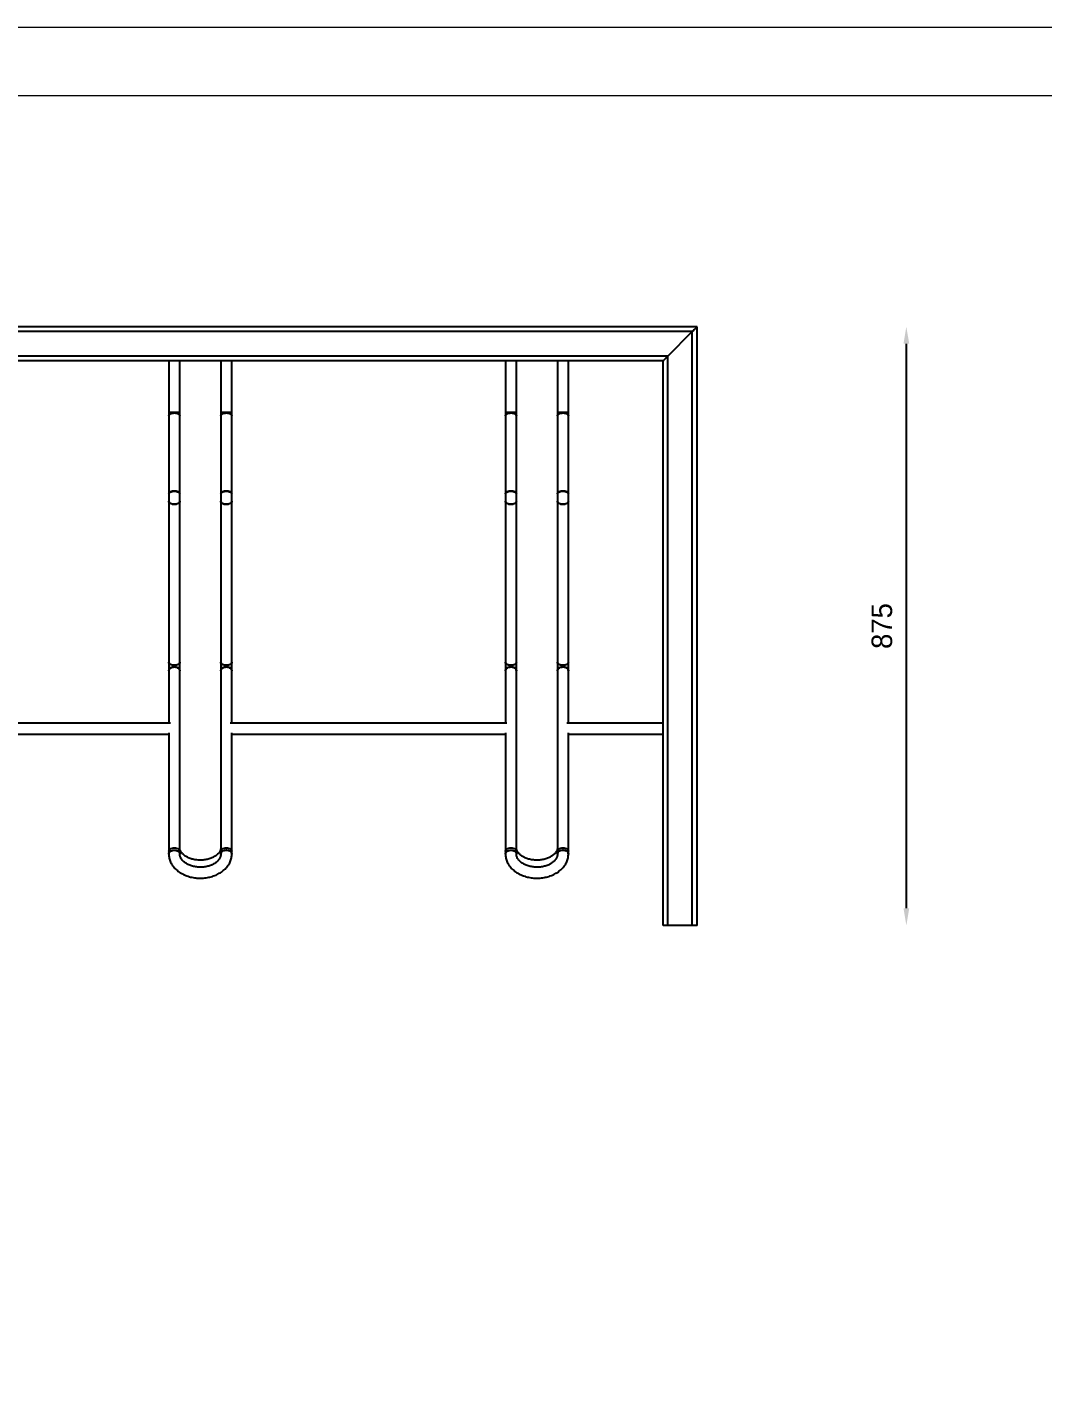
# Model space of a CAD drawing. Header units: millimetres. Extents: x 1641 to 7581, y -3677 to 523.
# Drawn here: x 3126 to 4611, y -1450 to 523 of the extents above; entities that cross this region are included whole.
import ezdxf

# ---------------------------------------------------------------- set-up
doc = ezdxf.new("R2010")
doc.units = ezdxf.units.MM
doc.header["$PDSIZE"] = -1
doc.layers.add('tabelka', color=155, linetype='Continuous')
doc.dimstyles.new('1-1', dxfattribs={"dimtxt": 30, "dimasz": 25, "dimexe": 6.25, "dimexo": 30, "dimgap": 20.625, "dimtad": 1, "dimdec": 1, "dimtxsty": 'Standard', "dimcen": 0, "dimclrd": 2, "dimclre": 2, "dimclrt": 2, "dimadec": 0, "dimazin": 0, "dimtfac": 1, "dimtdec": 1, "dimtmove": 0, "dimatfit": 3, "dimfxl": 1, "dimarcsym": 0})

# ---------------------------------------------------------------- blocks, each defined once
blk = doc.blocks.new('*D5')
at = {"color": 2, "lineweight": -2}
blk.add_line((4411.6, -765), (4411.6, 60), dxfattribs=at)
at = {"color": 2}
for points in [[(4407.4, 60), (4415.8, 60), (4411.6, 85)], [(4407.4, -765), (4415.8, -765), (4411.6, -790)]]:
    blk.add_solid(points, dxfattribs=at)
at = {"layer": 'Defpoints', "color": 0}
for p in [(4081, 85), (4411.6, 85), (4081, -790)]:
    blk.add_point(p, dxfattribs=at)
at = {"color": 2, "insert": (4376, -352.5), "char_height": 30, "attachment_point": 5, "rotation": 90}
blk.add_mtext('875', dxfattribs=at)

msp = doc.modelspace()

# ---------------------------------------------------------------- linework, layer by layer
for p, q in [((4105.95, 84.95), (2155.95, 84.95)), ((4105.95, -790.05), (4105.95, 84.95)), ((4098.75, 77.75), (2163.15, 77.75)), ((4063.15, 42.15), (4098.75, 77.75)), ((4098.75, -790.05), (4098.75, 77.75)), ((4063.15, 42.15), (2198.75, 42.15)), ((4063.15, -790.05), (4063.15, 42.15)), ((4055.95, 34.95), (2205.95, 34.95)), ((3333.65, 34.95), (3333.65, -40.05)), ((3333.65, 34.95), (3333.65, -40.05)), ((3349.65, -40.05), (3349.65, 34.95)), ((3349.65, -40.05), (3349.65, 34.95)), ((3409.65, 34.95), (3409.65, -40.05)), ((3409.65, 34.95), (3409.65, -40.05)), ((3425.65, -40.05), (3425.65, 34.95)), ((3425.65, -40.05), (3425.65, 34.95)), ((3825.65, 34.95), (3825.65, -40.05)), ((3825.65, 34.95), (3825.65, -40.05)), ((3841.65, -40.05), (3841.65, 34.95)), ((3841.65, -40.05), (3841.65, 34.95)), ((3901.65, 34.95), (3901.65, -40.05)), ((3901.65, 34.95), (3901.65, -40.05)), ((3917.65, -40.05), (3917.65, 34.95)), ((3917.65, -40.05), (3917.65, 34.95)), ((4055.95, -790.05), (4055.95, 34.95)), ((3333.65, -40.05), (3333.65, -45.26)), ((3333.65, -40.05), (3349.65, -40.05)), ((3333.65, -40.05), (3341.65, -40.05)), ((3333.65, -45.26), (3333.65, -159.47)), ((3333.65, -45.26), (3333.65, -159.47)), ((3341.65, -40.05), (3349.65, -40.05)), ((3349.65, -45.26), (3349.65, -40.05)), ((3349.65, -159.47), (3349.65, -45.26)), ((3349.65, -159.47), (3349.65, -45.26)), ((3409.65, -40.05), (3409.65, -45.26)), ((3409.65, -40.05), (3425.65, -40.05)), ((3409.65, -40.05), (3417.65, -40.05)), ((3409.65, -45.26), (3409.65, -159.47)), ((3409.65, -45.26), (3409.65, -159.47)), ((3417.65, -40.05), (3425.65, -40.05)), ((3425.65, -45.26), (3425.65, -40.05)), ((3425.65, -159.47), (3425.65, -45.26)), ((3425.65, -159.47), (3425.65, -45.26)), ((3825.65, -40.05), (3825.65, -45.26)), ((3825.65, -40.05), (3841.65, -40.05)), ((3825.65, -40.05), (3833.65, -40.05)), ((3825.65, -45.26), (3825.65, -159.47)), ((3825.65, -45.26), (3825.65, -159.47)), ((3833.65, -40.05), (3841.65, -40.05)), ((3841.65, -45.26), (3841.65, -40.05)), ((3841.65, -159.47), (3841.65, -45.26)), ((3841.65, -159.47), (3841.65, -45.26)), ((3901.65, -40.05), (3901.65, -45.26)), ((3901.65, -40.05), (3917.65, -40.05)), ((3901.65, -40.05), (3909.65, -40.05)), ((3901.65, -45.26), (3901.65, -159.47)), ((3901.65, -45.26), (3901.65, -159.47)), ((3909.65, -40.05), (3917.65, -40.05)), ((3917.65, -45.26), (3917.65, -40.05)), ((3917.65, -159.47), (3917.65, -45.26)), ((3917.65, -159.47), (3917.65, -45.26)), ((3333.65, -159.47), (3333.65, -170.16)), ((3333.65, -170.16), (3333.65, -405.42)), ((3333.65, -170.16), (3333.65, -405.42)), ((3349.65, -170.16), (3349.65, -159.47)), ((3349.65, -405.42), (3349.65, -170.16)), ((3349.65, -405.42), (3349.65, -170.16)), ((3409.65, -159.47), (3409.65, -170.16)), ((3409.65, -170.16), (3409.65, -405.42)), ((3409.65, -170.16), (3409.65, -405.42)), ((3425.65, -170.16), (3425.65, -159.47)), ((3425.65, -405.42), (3425.65, -170.16)), ((3425.65, -405.42), (3425.65, -170.16)), ((3825.65, -159.47), (3825.65, -170.16)), ((3825.65, -170.16), (3825.65, -405.42)), ((3825.65, -170.16), (3825.65, -405.42)), ((3841.65, -170.16), (3841.65, -159.47)), ((3841.65, -405.42), (3841.65, -170.16)), ((3841.65, -405.42), (3841.65, -170.16)), ((3901.65, -159.47), (3901.65, -170.16)), ((3901.65, -170.16), (3901.65, -405.42)), ((3901.65, -170.16), (3901.65, -405.42)), ((3917.65, -170.16), (3917.65, -159.47)), ((3917.65, -405.42), (3917.65, -170.16)), ((3917.65, -405.42), (3917.65, -170.16)), ((3333.65, -405.42), (3333.65, -417.85)), ((3349.65, -417.85), (3349.65, -405.42)), ((3409.65, -405.42), (3409.65, -417.85)), ((3425.65, -417.85), (3425.65, -405.42)), ((3825.65, -405.42), (3825.65, -417.85)), ((3841.65, -417.85), (3841.65, -405.42)), ((3901.65, -405.42), (3901.65, -417.85)), ((3917.65, -417.85), (3917.65, -405.42)), ((3333.65, -417.85), (3333.65, -494.63)), ((3333.65, -417.85), (3333.65, -494.63)), ((3349.65, -682.11), (3349.65, -417.85)), ((3349.65, -682.11), (3349.65, -417.85)), ((3409.65, -417.85), (3409.65, -682.11)), ((3409.65, -417.85), (3409.65, -682.11)), ((3425.65, -494.63), (3425.65, -417.85)), ((3425.65, -494.63), (3425.65, -417.85)), ((3825.65, -417.85), (3825.65, -494.63)), ((3825.65, -417.85), (3825.65, -494.63)), ((3841.65, -682.11), (3841.65, -417.85)), ((3841.65, -682.11), (3841.65, -417.85)), ((3901.65, -417.85), (3901.65, -682.11)), ((3901.65, -417.85), (3901.65, -682.11)), ((3917.65, -494.63), (3917.65, -417.85)), ((3917.65, -494.63), (3917.65, -417.85)), ((3335.9, -494.63), (2931.4, -494.63)), ((2933.65, -510.63), (3333.65, -510.63)), ((3333.65, -508.38), (3333.65, -682.11)), ((3333.65, -508.38), (3333.65, -682.11)), ((3333.65, -510.63), (3333.65, -676.24)), ((3349.65, -676.24), (3349.65, -502.63)), ((3409.65, -502.63), (3409.65, -676.24)), ((3827.9, -494.63), (3423.4, -494.63)), ((3425.65, -682.11), (3425.65, -508.38)), ((3425.65, -682.11), (3425.65, -508.38)), ((3425.65, -510.63), (3825.65, -510.63)), ((3425.65, -676.24), (3425.65, -510.63)), ((3825.65, -508.38), (3825.65, -682.11)), ((3825.65, -508.38), (3825.65, -682.11)), ((3825.65, -510.63), (3825.65, -676.24)), ((3841.65, -676.24), (3841.65, -502.63)), ((3901.65, -502.63), (3901.65, -676.24)), ((4055.95, -494.63), (3915.4, -494.63)), ((3917.65, -682.11), (3917.65, -508.38)), ((3917.65, -682.11), (3917.65, -508.38)), ((3917.65, -510.63), (4055.95, -510.63)), ((3917.65, -676.24), (3917.65, -510.63)), ((3333.65, -672.77), (3333.65, -676.24)), ((3333.65, -682.11), (3333.65, -685.7)), ((3349.65, -676.24), (3349.65, -672.77)), ((3349.65, -685.7), (3349.65, -682.11)), ((3409.65, -672.77), (3409.65, -676.24)), ((3409.65, -682.11), (3409.65, -685.7)), ((3425.65, -676.24), (3425.65, -672.77)), ((3425.65, -685.7), (3425.65, -682.11)), ((3825.65, -672.77), (3825.65, -676.24)), ((3825.65, -682.11), (3825.65, -685.7)), ((3841.65, -676.24), (3841.65, -672.77)), ((3841.65, -685.7), (3841.65, -682.11)), ((3901.65, -672.77), (3901.65, -676.24)), ((3901.65, -682.11), (3901.65, -685.7)), ((3917.65, -676.24), (3917.65, -672.77)), ((3917.65, -685.7), (3917.65, -682.11)), ((4063.15, -790.05), (4055.95, -790.05)), ((4098.75, -790.05), (4063.15, -790.05)), ((4105.95, -790.05), (4098.75, -790.05))]:
    msp.add_line(p, q)
at = {"flags": 128}
for points in [[(4098.75, 77.75), (4100, 79), (4101.22, 80.21), (4102.35, 81.35), (4103.38, 82.38), (4104.27, 83.27), (4104.99, 83.99), (4105.52, 84.52), (4105.84, 84.84), (4105.95, 84.95)], [(4105.95, 84.95), (4105.82, 84.81), (4105.41, 84.4), (4104.74, 83.74), (4103.85, 82.84), (4102.75, 81.75), (4101.51, 80.51), (4100.16, 79.16), (4098.75, 77.75)], [(4055.95, 34.95), (4056.06, 35.06), (4056.39, 35.39), (4056.92, 35.92), (4057.64, 36.64), (4058.53, 37.52), (4059.55, 38.55), (4060.69, 39.69), (4061.9, 40.9), (4063.15, 42.15)], [(4063.15, 42.15), (4061.75, 40.75), (4060.4, 39.4), (4059.15, 38.15), (4058.06, 37.06), (4057.17, 36.17), (4056.5, 35.5), (4056.09, 35.09), (4055.95, 34.95)], [(3333.65, -45.26), (3333.66, -45.03), (3333.94, -44.14), (3334.58, -43.31), (3335.55, -42.56), (3336.8, -41.94), (3338.29, -41.48), (3339.93, -41.19), (3341.65, -41.09)], [(3333.65, -45.26), (3333.66, -45.03), (3333.94, -44.14), (3334.58, -43.31), (3335.55, -42.56), (3336.8, -41.94), (3338.29, -41.48), (3339.93, -41.19), (3341.65, -41.09)], [(3349.65, -45.26), (3349.6, -44.81), (3349.23, -43.93), (3348.5, -43.11), (3347.45, -42.39), (3346.14, -41.81), (3344.61, -41.39), (3342.94, -41.15), (3341.21, -41.1), (3339.51, -41.24), (3337.9, -41.58), (3336.47, -42.08), (3335.28, -42.74), (3334.39, -43.51), (3333.83, -44.36), (3333.65, -45.26)], [(3349.65, -45.26), (3349.54, -44.59), (3349.08, -43.72), (3348.27, -42.92), (3347.15, -42.23), (3345.77, -41.69), (3344.2, -41.31), (3342.51, -41.11), (3340.78, -41.11), (3339.09, -41.31), (3337.52, -41.69), (3336.14, -42.23), (3335.02, -42.92), (3334.21, -43.72), (3333.75, -44.59), (3333.65, -45.26)], [(3341.65, -41.09), (3343.37, -41.19), (3345.01, -41.48), (3346.49, -41.94), (3347.74, -42.56), (3348.71, -43.31), (3349.35, -44.14), (3349.63, -45.03), (3349.65, -45.26)], [(3341.65, -41.09), (3343.37, -41.19), (3345.01, -41.48), (3346.49, -41.94), (3347.74, -42.56), (3348.71, -43.31), (3349.35, -44.14), (3349.63, -45.03), (3349.65, -45.26)], [(3409.65, -45.26), (3409.66, -45.03), (3409.94, -44.14), (3410.58, -43.31), (3411.55, -42.56), (3412.8, -41.94), (3414.29, -41.48), (3415.93, -41.19), (3417.65, -41.09)], [(3409.65, -45.26), (3409.66, -45.03), (3409.94, -44.14), (3410.58, -43.31), (3411.55, -42.56), (3412.8, -41.94), (3414.29, -41.48), (3415.93, -41.19), (3417.65, -41.09)], [(3425.65, -45.26), (3425.6, -44.81), (3425.23, -43.93), (3424.5, -43.11), (3423.45, -42.39), (3422.14, -41.81), (3420.61, -41.39), (3418.94, -41.15), (3417.21, -41.1), (3415.51, -41.24), (3413.9, -41.58), (3412.47, -42.08), (3411.28, -42.74), (3410.39, -43.51), (3409.83, -44.36), (3409.65, -45.26)], [(3425.65, -45.26), (3425.54, -44.59), (3425.08, -43.72), (3424.27, -42.92), (3423.15, -42.23), (3421.77, -41.69), (3420.2, -41.31), (3418.51, -41.11), (3416.78, -41.11), (3415.09, -41.31), (3413.52, -41.69), (3412.14, -42.23), (3411.02, -42.92), (3410.21, -43.72), (3409.75, -44.59), (3409.65, -45.26)], [(3417.65, -41.09), (3419.37, -41.19), (3421.01, -41.48), (3422.49, -41.94), (3423.74, -42.56), (3424.71, -43.31), (3425.35, -44.14), (3425.63, -45.03), (3425.65, -45.26)], [(3417.65, -41.09), (3419.37, -41.19), (3421.01, -41.48), (3422.49, -41.94), (3423.74, -42.56), (3424.71, -43.31), (3425.35, -44.14), (3425.63, -45.03), (3425.65, -45.26)], [(3825.65, -45.26), (3825.66, -45.03), (3825.94, -44.14), (3826.58, -43.31), (3827.55, -42.56), (3828.8, -41.94), (3830.29, -41.48), (3831.93, -41.19), (3833.65, -41.09)], [(3825.65, -45.26), (3825.66, -45.03), (3825.94, -44.14), (3826.58, -43.31), (3827.55, -42.56), (3828.8, -41.94), (3830.29, -41.48), (3831.93, -41.19), (3833.65, -41.09)], [(3841.65, -45.26), (3841.6, -44.81), (3841.23, -43.93), (3840.5, -43.11), (3839.45, -42.39), (3838.14, -41.81), (3836.61, -41.39), (3834.94, -41.15), (3833.21, -41.1), (3831.51, -41.24), (3829.9, -41.58), (3828.47, -42.08), (3827.28, -42.74), (3826.39, -43.51), (3825.83, -44.36), (3825.65, -45.26)], [(3841.65, -45.26), (3841.54, -44.59), (3841.08, -43.72), (3840.27, -42.92), (3839.15, -42.23), (3837.77, -41.69), (3836.2, -41.31), (3834.51, -41.11), (3832.78, -41.11), (3831.09, -41.31), (3829.52, -41.69), (3828.14, -42.23), (3827.02, -42.92), (3826.21, -43.72), (3825.75, -44.59), (3825.65, -45.26)], [(3833.65, -41.09), (3835.37, -41.19), (3837.01, -41.48), (3838.49, -41.94), (3839.74, -42.56), (3840.71, -43.31), (3841.35, -44.14), (3841.63, -45.03), (3841.65, -45.26)], [(3833.65, -41.09), (3835.37, -41.19), (3837.01, -41.48), (3838.49, -41.94), (3839.74, -42.56), (3840.71, -43.31), (3841.35, -44.14), (3841.63, -45.03), (3841.65, -45.26)], [(3901.65, -45.26), (3901.66, -45.03), (3901.94, -44.14), (3902.58, -43.31), (3903.55, -42.56), (3904.8, -41.94), (3906.29, -41.48), (3907.93, -41.19), (3909.65, -41.09)], [(3901.65, -45.26), (3901.66, -45.03), (3901.94, -44.14), (3902.58, -43.31), (3903.55, -42.56), (3904.8, -41.94), (3906.29, -41.48), (3907.93, -41.19), (3909.65, -41.09)], [(3917.65, -45.26), (3917.6, -44.81), (3917.23, -43.93), (3916.5, -43.11), (3915.45, -42.39), (3914.14, -41.81), (3912.61, -41.39), (3910.94, -41.15), (3909.21, -41.1), (3907.51, -41.24), (3905.9, -41.58), (3904.47, -42.08), (3903.28, -42.74), (3902.39, -43.51), (3901.83, -44.36), (3901.65, -45.26)], [(3917.65, -45.26), (3917.54, -44.59), (3917.08, -43.72), (3916.27, -42.92), (3915.15, -42.23), (3913.77, -41.69), (3912.2, -41.31), (3910.51, -41.11), (3908.78, -41.11), (3907.09, -41.31), (3905.52, -41.69), (3904.14, -42.23), (3903.02, -42.92), (3902.21, -43.72), (3901.75, -44.59), (3901.65, -45.26)], [(3909.65, -41.09), (3911.37, -41.19), (3913.01, -41.48), (3914.49, -41.94), (3915.74, -42.56), (3916.71, -43.31), (3917.35, -44.14), (3917.63, -45.03), (3917.65, -45.26)], [(3909.65, -41.09), (3911.37, -41.19), (3913.01, -41.48), (3914.49, -41.94), (3915.74, -42.56), (3916.71, -43.31), (3917.35, -44.14), (3917.63, -45.03), (3917.65, -45.26)], [(3333.65, -159.47), (3333.66, -159.24), (3333.94, -158.35), (3334.58, -157.51), (3335.55, -156.77), (3336.8, -156.15), (3338.29, -155.68), (3339.93, -155.39), (3341.65, -155.3)], [(3333.65, -159.47), (3333.66, -159.24), (3333.94, -158.35), (3334.58, -157.51), (3335.55, -156.77), (3336.8, -156.15), (3338.29, -155.68), (3339.93, -155.39), (3341.65, -155.3)], [(3333.65, -159.47), (3333.66, -159.24), (3333.94, -158.35), (3334.58, -157.51), (3335.55, -156.77), (3336.8, -156.15), (3338.29, -155.68), (3339.93, -155.39), (3341.65, -155.3)], [(3349.65, -159.47), (3349.54, -158.79), (3349.08, -157.92), (3348.27, -157.13), (3347.15, -156.44), (3345.77, -155.89), (3344.2, -155.52), (3342.51, -155.32), (3340.78, -155.32), (3339.09, -155.52), (3337.52, -155.89), (3336.14, -156.44), (3335.02, -157.13), (3334.21, -157.92), (3333.75, -158.79), (3333.65, -159.47)], [(3341.65, -155.3), (3343.37, -155.39), (3345.01, -155.68), (3346.49, -156.15), (3347.74, -156.77), (3348.71, -157.51), (3349.35, -158.35), (3349.63, -159.24), (3349.65, -159.47)], [(3341.65, -155.3), (3343.37, -155.39), (3345.01, -155.68), (3346.49, -156.15), (3347.74, -156.77), (3348.71, -157.51), (3349.35, -158.35), (3349.63, -159.24), (3349.65, -159.47)], [(3341.65, -155.3), (3343.37, -155.39), (3345.01, -155.68), (3346.49, -156.15), (3347.74, -156.77), (3348.71, -157.51), (3349.35, -158.35), (3349.63, -159.24), (3349.65, -159.47)], [(3409.65, -159.47), (3409.66, -159.24), (3409.94, -158.35), (3410.58, -157.51), (3411.55, -156.77), (3412.8, -156.15), (3414.29, -155.68), (3415.93, -155.39), (3417.65, -155.3)], [(3409.65, -159.47), (3409.66, -159.24), (3409.94, -158.35), (3410.58, -157.51), (3411.55, -156.77), (3412.8, -156.15), (3414.29, -155.68), (3415.93, -155.39), (3417.65, -155.3)], [(3409.65, -159.47), (3409.66, -159.24), (3409.94, -158.35), (3410.58, -157.51), (3411.55, -156.77), (3412.8, -156.15), (3414.29, -155.68), (3415.93, -155.39), (3417.65, -155.3)], [(3425.65, -159.47), (3425.54, -158.79), (3425.08, -157.92), (3424.27, -157.13), (3423.15, -156.44), (3421.77, -155.89), (3420.2, -155.52), (3418.51, -155.32), (3416.78, -155.32), (3415.09, -155.52), (3413.52, -155.89), (3412.14, -156.44), (3411.02, -157.13), (3410.21, -157.92), (3409.75, -158.79), (3409.65, -159.47)], [(3417.65, -155.3), (3419.37, -155.39), (3421.01, -155.68), (3422.49, -156.15), (3423.74, -156.77), (3424.71, -157.51), (3425.35, -158.35), (3425.63, -159.24), (3425.65, -159.47)], [(3417.65, -155.3), (3419.37, -155.39), (3421.01, -155.68), (3422.49, -156.15), (3423.74, -156.77), (3424.71, -157.51), (3425.35, -158.35), (3425.63, -159.24), (3425.65, -159.47)], [(3417.65, -155.3), (3419.37, -155.39), (3421.01, -155.68), (3422.49, -156.15), (3423.74, -156.77), (3424.71, -157.51), (3425.35, -158.35), (3425.63, -159.24), (3425.65, -159.47)], [(3825.65, -159.47), (3825.66, -159.24), (3825.94, -158.35), (3826.58, -157.51), (3827.55, -156.77), (3828.8, -156.15), (3830.29, -155.68), (3831.93, -155.39), (3833.65, -155.3)], [(3825.65, -159.47), (3825.66, -159.24), (3825.94, -158.35), (3826.58, -157.51), (3827.55, -156.77), (3828.8, -156.15), (3830.29, -155.68), (3831.93, -155.39), (3833.65, -155.3)], [(3825.65, -159.47), (3825.66, -159.24), (3825.94, -158.35), (3826.58, -157.51), (3827.55, -156.77), (3828.8, -156.15), (3830.29, -155.68), (3831.93, -155.39), (3833.65, -155.3)], [(3841.65, -159.47), (3841.54, -158.79), (3841.08, -157.92), (3840.27, -157.13), (3839.15, -156.44), (3837.77, -155.89), (3836.2, -155.52), (3834.51, -155.32), (3832.78, -155.32), (3831.09, -155.52), (3829.52, -155.89), (3828.14, -156.44), (3827.02, -157.13), (3826.21, -157.92), (3825.75, -158.79), (3825.65, -159.47)], [(3833.65, -155.3), (3835.37, -155.39), (3837.01, -155.68), (3838.49, -156.15), (3839.74, -156.77), (3840.71, -157.51), (3841.35, -158.35), (3841.63, -159.24), (3841.65, -159.47)], [(3833.65, -155.3), (3835.37, -155.39), (3837.01, -155.68), (3838.49, -156.15), (3839.74, -156.77), (3840.71, -157.51), (3841.35, -158.35), (3841.63, -159.24), (3841.65, -159.47)], [(3833.65, -155.3), (3835.37, -155.39), (3837.01, -155.68), (3838.49, -156.15), (3839.74, -156.77), (3840.71, -157.51), (3841.35, -158.35), (3841.63, -159.24), (3841.65, -159.47)], [(3901.65, -159.47), (3901.66, -159.24), (3901.94, -158.35), (3902.58, -157.51), (3903.55, -156.77), (3904.8, -156.15), (3906.29, -155.68), (3907.93, -155.39), (3909.65, -155.3)], [(3901.65, -159.47), (3901.66, -159.24), (3901.94, -158.35), (3902.58, -157.51), (3903.55, -156.77), (3904.8, -156.15), (3906.29, -155.68), (3907.93, -155.39), (3909.65, -155.3)], [(3901.65, -159.47), (3901.66, -159.24), (3901.94, -158.35), (3902.58, -157.51), (3903.55, -156.77), (3904.8, -156.15), (3906.29, -155.68), (3907.93, -155.39), (3909.65, -155.3)], [(3917.65, -159.47), (3917.54, -158.79), (3917.08, -157.92), (3916.27, -157.13), (3915.15, -156.44), (3913.77, -155.89), (3912.2, -155.52), (3910.51, -155.32), (3908.78, -155.32), (3907.09, -155.52), (3905.52, -155.89), (3904.14, -156.44), (3903.02, -157.13), (3902.21, -157.92), (3901.75, -158.79), (3901.65, -159.47)], [(3909.65, -155.3), (3911.37, -155.39), (3913.01, -155.68), (3914.49, -156.15), (3915.74, -156.77), (3916.71, -157.51), (3917.35, -158.35), (3917.63, -159.24), (3917.65, -159.47)], [(3909.65, -155.3), (3911.37, -155.39), (3913.01, -155.68), (3914.49, -156.15), (3915.74, -156.77), (3916.71, -157.51), (3917.35, -158.35), (3917.63, -159.24), (3917.65, -159.47)], [(3909.65, -155.3), (3911.37, -155.39), (3913.01, -155.68), (3914.49, -156.15), (3915.74, -156.77), (3916.71, -157.51), (3917.35, -158.35), (3917.63, -159.24), (3917.65, -159.47)], [(3333.65, -170.16), (3333.66, -170.4), (3333.94, -171.33), (3334.58, -172.22), (3335.55, -173), (3336.8, -173.65), (3338.29, -174.14), (3339.93, -174.45), (3341.65, -174.55)], [(3333.65, -170.16), (3333.66, -170.4), (3333.94, -171.33), (3334.58, -172.22), (3335.55, -173), (3336.8, -173.65), (3338.29, -174.14), (3339.93, -174.45), (3341.65, -174.55)], [(3349.65, -170.16), (3349.54, -170.87), (3349.08, -171.78), (3348.27, -172.62), (3347.15, -173.35), (3345.77, -173.92), (3344.2, -174.32), (3342.51, -174.52), (3340.78, -174.52), (3339.09, -174.32), (3337.52, -173.92), (3336.14, -173.35), (3335.02, -172.62), (3334.21, -171.78), (3333.75, -170.87), (3333.65, -170.16)], [(3333.65, -170.16), (3333.66, -170.4), (3333.94, -171.33), (3334.58, -172.22), (3335.55, -173), (3336.8, -173.65), (3338.29, -174.14), (3339.93, -174.45), (3341.65, -174.55)], [(3341.65, -174.55), (3343.37, -174.45), (3345.01, -174.14), (3346.49, -173.65), (3347.74, -173), (3348.71, -172.22), (3349.35, -171.33), (3349.63, -170.4), (3349.65, -170.16)], [(3341.65, -174.55), (3343.37, -174.45), (3345.01, -174.14), (3346.49, -173.65), (3347.74, -173), (3348.71, -172.22), (3349.35, -171.33), (3349.63, -170.4), (3349.65, -170.16)], [(3341.65, -174.55), (3343.37, -174.45), (3345.01, -174.14), (3346.49, -173.65), (3347.74, -173), (3348.71, -172.22), (3349.35, -171.33), (3349.63, -170.4), (3349.65, -170.16)], [(3409.65, -170.16), (3409.66, -170.4), (3409.94, -171.33), (3410.58, -172.22), (3411.55, -173), (3412.8, -173.65), (3414.29, -174.14), (3415.93, -174.45), (3417.65, -174.55)], [(3409.65, -170.16), (3409.66, -170.4), (3409.94, -171.33), (3410.58, -172.22), (3411.55, -173), (3412.8, -173.65), (3414.29, -174.14), (3415.93, -174.45), (3417.65, -174.55)], [(3425.65, -170.16), (3425.54, -170.87), (3425.08, -171.78), (3424.27, -172.62), (3423.15, -173.35), (3421.77, -173.92), (3420.2, -174.32), (3418.51, -174.52), (3416.78, -174.52), (3415.09, -174.32), (3413.52, -173.92), (3412.14, -173.35), (3411.02, -172.62), (3410.21, -171.78), (3409.75, -170.87), (3409.65, -170.16)], [(3409.65, -170.16), (3409.66, -170.4), (3409.94, -171.33), (3410.58, -172.22), (3411.55, -173), (3412.8, -173.65), (3414.29, -174.14), (3415.93, -174.45), (3417.65, -174.55)], [(3417.65, -174.55), (3419.37, -174.45), (3421.01, -174.14), (3422.49, -173.65), (3423.74, -173), (3424.71, -172.22), (3425.35, -171.33), (3425.63, -170.4), (3425.65, -170.16)], [(3417.65, -174.55), (3419.37, -174.45), (3421.01, -174.14), (3422.49, -173.65), (3423.74, -173), (3424.71, -172.22), (3425.35, -171.33), (3425.63, -170.4), (3425.65, -170.16)], [(3417.65, -174.55), (3419.37, -174.45), (3421.01, -174.14), (3422.49, -173.65), (3423.74, -173), (3424.71, -172.22), (3425.35, -171.33), (3425.63, -170.4), (3425.65, -170.16)], [(3825.65, -170.16), (3825.66, -170.4), (3825.94, -171.33), (3826.58, -172.22), (3827.55, -173), (3828.8, -173.65), (3830.29, -174.14), (3831.93, -174.45), (3833.65, -174.55)], [(3825.65, -170.16), (3825.66, -170.4), (3825.94, -171.33), (3826.58, -172.22), (3827.55, -173), (3828.8, -173.65), (3830.29, -174.14), (3831.93, -174.45), (3833.65, -174.55)], [(3841.65, -170.16), (3841.54, -170.87), (3841.08, -171.78), (3840.27, -172.62), (3839.15, -173.35), (3837.77, -173.92), (3836.2, -174.32), (3834.51, -174.52), (3832.78, -174.52), (3831.09, -174.32), (3829.52, -173.92), (3828.14, -173.35), (3827.02, -172.62), (3826.21, -171.78), (3825.75, -170.87), (3825.65, -170.16)], [(3825.65, -170.16), (3825.66, -170.4), (3825.94, -171.33), (3826.58, -172.22), (3827.55, -173), (3828.8, -173.65), (3830.29, -174.14), (3831.93, -174.45), (3833.65, -174.55)], [(3833.65, -174.55), (3835.37, -174.45), (3837.01, -174.14), (3838.49, -173.65), (3839.74, -173), (3840.71, -172.22), (3841.35, -171.33), (3841.63, -170.4), (3841.65, -170.16)], [(3833.65, -174.55), (3835.37, -174.45), (3837.01, -174.14), (3838.49, -173.65), (3839.74, -173), (3840.71, -172.22), (3841.35, -171.33), (3841.63, -170.4), (3841.65, -170.16)], [(3833.65, -174.55), (3835.37, -174.45), (3837.01, -174.14), (3838.49, -173.65), (3839.74, -173), (3840.71, -172.22), (3841.35, -171.33), (3841.63, -170.4), (3841.65, -170.16)], [(3901.65, -170.16), (3901.66, -170.4), (3901.94, -171.33), (3902.58, -172.22), (3903.55, -173), (3904.8, -173.65), (3906.29, -174.14), (3907.93, -174.45), (3909.65, -174.55)], [(3901.65, -170.16), (3901.66, -170.4), (3901.94, -171.33), (3902.58, -172.22), (3903.55, -173), (3904.8, -173.65), (3906.29, -174.14), (3907.93, -174.45), (3909.65, -174.55)], [(3917.65, -170.16), (3917.54, -170.87), (3917.08, -171.78), (3916.27, -172.62), (3915.15, -173.35), (3913.77, -173.92), (3912.2, -174.32), (3910.51, -174.52), (3908.78, -174.52), (3907.09, -174.32), (3905.52, -173.92), (3904.14, -173.35), (3903.02, -172.62), (3902.21, -171.78), (3901.75, -170.87), (3901.65, -170.16)], [(3901.65, -170.16), (3901.66, -170.4), (3901.94, -171.33), (3902.58, -172.22), (3903.55, -173), (3904.8, -173.65), (3906.29, -174.14), (3907.93, -174.45), (3909.65, -174.55)], [(3909.65, -174.55), (3911.37, -174.45), (3913.01, -174.14), (3914.49, -173.65), (3915.74, -173), (3916.71, -172.22), (3917.35, -171.33), (3917.63, -170.4), (3917.65, -170.16)], [(3909.65, -174.55), (3911.37, -174.45), (3913.01, -174.14), (3914.49, -173.65), (3915.74, -173), (3916.71, -172.22), (3917.35, -171.33), (3917.63, -170.4), (3917.65, -170.16)], [(3909.65, -174.55), (3911.37, -174.45), (3913.01, -174.14), (3914.49, -173.65), (3915.74, -173), (3916.71, -172.22), (3917.35, -171.33), (3917.63, -170.4), (3917.65, -170.16)], [(3333.65, -405.42), (3333.66, -405.65), (3333.94, -406.59), (3334.58, -407.47), (3335.55, -408.26), (3336.8, -408.91), (3338.29, -409.4), (3339.93, -409.7), (3341.65, -409.8)], [(3333.65, -405.42), (3333.66, -405.65), (3333.94, -406.59), (3334.58, -407.47), (3335.55, -408.26), (3336.8, -408.91), (3338.29, -409.4), (3339.93, -409.7), (3341.65, -409.8)], [(3349.65, -405.42), (3349.54, -406.13), (3349.08, -407.04), (3348.27, -407.88), (3347.15, -408.6), (3345.77, -409.18), (3344.2, -409.57), (3342.51, -409.78), (3340.78, -409.78), (3339.09, -409.57), (3337.52, -409.18), (3336.14, -408.6), (3335.02, -407.88), (3334.21, -407.04), (3333.75, -406.13), (3333.65, -405.42)], [(3333.65, -405.42), (3333.66, -405.65), (3333.94, -406.59), (3334.58, -407.47), (3335.55, -408.26), (3336.8, -408.91), (3338.29, -409.4), (3339.93, -409.7), (3341.65, -409.8)], [(3333.65, -417.85), (3333.66, -417.55), (3333.94, -416.36), (3334.58, -415.25), (3335.55, -414.25), (3336.8, -413.42), (3338.29, -412.8), (3339.93, -412.42), (3341.65, -412.29)], [(3333.65, -417.85), (3333.66, -417.55), (3333.94, -416.36), (3334.58, -415.25), (3335.55, -414.25), (3336.8, -413.42), (3338.29, -412.8), (3339.93, -412.42), (3341.65, -412.29)], [(3349.65, -417.85), (3349.54, -416.95), (3349.08, -415.79), (3348.27, -414.73), (3347.15, -413.81), (3345.77, -413.09), (3344.2, -412.58), (3342.51, -412.32), (3340.78, -412.32), (3339.09, -412.58), (3337.52, -413.09), (3336.14, -413.81), (3335.02, -414.73), (3334.21, -415.79), (3333.75, -416.95), (3333.65, -417.85)], [(3349.65, -417.85), (3349.54, -416.95), (3349.08, -415.79), (3348.27, -414.73), (3347.15, -413.81), (3345.77, -413.09), (3344.2, -412.58), (3342.51, -412.32), (3340.78, -412.32), (3339.09, -412.58), (3337.52, -413.09), (3336.14, -413.81), (3335.02, -414.73), (3334.21, -415.79), (3333.75, -416.95), (3333.65, -417.85)], [(3341.65, -409.8), (3343.37, -409.7), (3345.01, -409.4), (3346.49, -408.91), (3347.74, -408.26), (3348.71, -407.47), (3349.35, -406.59), (3349.63, -405.65), (3349.65, -405.42)], [(3341.65, -409.8), (3343.37, -409.7), (3345.01, -409.4), (3346.49, -408.91), (3347.74, -408.26), (3348.71, -407.47), (3349.35, -406.59), (3349.63, -405.65), (3349.65, -405.42)], [(3341.65, -409.8), (3343.37, -409.7), (3345.01, -409.4), (3346.49, -408.91), (3347.74, -408.26), (3348.71, -407.47), (3349.35, -406.59), (3349.63, -405.65), (3349.65, -405.42)], [(3341.65, -412.29), (3343.37, -412.42), (3345.01, -412.8), (3346.49, -413.42), (3347.74, -414.25), (3348.71, -415.25), (3349.35, -416.36), (3349.63, -417.55), (3349.65, -417.85)], [(3341.65, -412.29), (3343.37, -412.42), (3345.01, -412.8), (3346.49, -413.42), (3347.74, -414.25), (3348.71, -415.25), (3349.35, -416.36), (3349.63, -417.55), (3349.65, -417.85)], [(3409.65, -405.42), (3409.66, -405.65), (3409.94, -406.59), (3410.58, -407.47), (3411.55, -408.26), (3412.8, -408.91), (3414.29, -409.4), (3415.93, -409.7), (3417.65, -409.8)], [(3409.65, -405.42), (3409.66, -405.65), (3409.94, -406.59), (3410.58, -407.47), (3411.55, -408.26), (3412.8, -408.91), (3414.29, -409.4), (3415.93, -409.7), (3417.65, -409.8)], [(3425.65, -405.42), (3425.54, -406.13), (3425.08, -407.04), (3424.27, -407.88), (3423.15, -408.6), (3421.77, -409.18), (3420.2, -409.57), (3418.51, -409.78), (3416.78, -409.78), (3415.09, -409.57), (3413.52, -409.18), (3412.14, -408.6), (3411.02, -407.88), (3410.21, -407.04), (3409.75, -406.13), (3409.65, -405.42)], [(3409.65, -405.42), (3409.66, -405.65), (3409.94, -406.59), (3410.58, -407.47), (3411.55, -408.26), (3412.8, -408.91), (3414.29, -409.4), (3415.93, -409.7), (3417.65, -409.8)], [(3409.65, -417.85), (3409.66, -417.55), (3409.94, -416.36), (3410.58, -415.25), (3411.55, -414.25), (3412.8, -413.42), (3414.29, -412.8), (3415.93, -412.42), (3417.65, -412.29)], [(3409.65, -417.85), (3409.66, -417.55), (3409.94, -416.36), (3410.58, -415.25), (3411.55, -414.25), (3412.8, -413.42), (3414.29, -412.8), (3415.93, -412.42), (3417.65, -412.29)], [(3425.65, -417.85), (3425.54, -416.95), (3425.08, -415.79), (3424.27, -414.73), (3423.15, -413.81), (3421.77, -413.09), (3420.2, -412.58), (3418.51, -412.32), (3416.78, -412.32), (3415.09, -412.58), (3413.52, -413.09), (3412.14, -413.81), (3411.02, -414.73), (3410.21, -415.79), (3409.75, -416.95), (3409.65, -417.85)], [(3425.65, -417.85), (3425.54, -416.95), (3425.08, -415.79), (3424.27, -414.73), (3423.15, -413.81), (3421.77, -413.09), (3420.2, -412.58), (3418.51, -412.32), (3416.78, -412.32), (3415.09, -412.58), (3413.52, -413.09), (3412.14, -413.81), (3411.02, -414.73), (3410.21, -415.79), (3409.75, -416.95), (3409.65, -417.85)], [(3417.65, -409.8), (3419.37, -409.7), (3421.01, -409.4), (3422.49, -408.91), (3423.74, -408.26), (3424.71, -407.47), (3425.35, -406.59), (3425.63, -405.65), (3425.65, -405.42)], [(3417.65, -409.8), (3419.37, -409.7), (3421.01, -409.4), (3422.49, -408.91), (3423.74, -408.26), (3424.71, -407.47), (3425.35, -406.59), (3425.63, -405.65), (3425.65, -405.42)], [(3417.65, -409.8), (3419.37, -409.7), (3421.01, -409.4), (3422.49, -408.91), (3423.74, -408.26), (3424.71, -407.47), (3425.35, -406.59), (3425.63, -405.65), (3425.65, -405.42)], [(3417.65, -412.29), (3419.37, -412.42), (3421.01, -412.8), (3422.49, -413.42), (3423.74, -414.25), (3424.71, -415.25), (3425.35, -416.36), (3425.63, -417.55), (3425.65, -417.85)], [(3417.65, -412.29), (3419.37, -412.42), (3421.01, -412.8), (3422.49, -413.42), (3423.74, -414.25), (3424.71, -415.25), (3425.35, -416.36), (3425.63, -417.55), (3425.65, -417.85)], [(3825.65, -405.42), (3825.66, -405.65), (3825.94, -406.59), (3826.58, -407.47), (3827.55, -408.26), (3828.8, -408.91), (3830.29, -409.4), (3831.93, -409.7), (3833.65, -409.8)], [(3825.65, -405.42), (3825.66, -405.65), (3825.94, -406.59), (3826.58, -407.47), (3827.55, -408.26), (3828.8, -408.91), (3830.29, -409.4), (3831.93, -409.7), (3833.65, -409.8)], [(3841.65, -405.42), (3841.54, -406.13), (3841.08, -407.04), (3840.27, -407.88), (3839.15, -408.6), (3837.77, -409.18), (3836.2, -409.57), (3834.51, -409.78), (3832.78, -409.78), (3831.09, -409.57), (3829.52, -409.18), (3828.14, -408.6), (3827.02, -407.88), (3826.21, -407.04), (3825.75, -406.13), (3825.65, -405.42)], [(3825.65, -405.42), (3825.66, -405.65), (3825.94, -406.59), (3826.58, -407.47), (3827.55, -408.26), (3828.8, -408.91), (3830.29, -409.4), (3831.93, -409.7), (3833.65, -409.8)], [(3825.65, -417.85), (3825.66, -417.55), (3825.94, -416.36), (3826.58, -415.25), (3827.55, -414.25), (3828.8, -413.42), (3830.29, -412.8), (3831.93, -412.42), (3833.65, -412.29)], [(3825.65, -417.85), (3825.66, -417.55), (3825.94, -416.36), (3826.58, -415.25), (3827.55, -414.25), (3828.8, -413.42), (3830.29, -412.8), (3831.93, -412.42), (3833.65, -412.29)], [(3841.65, -417.85), (3841.54, -416.95), (3841.08, -415.79), (3840.27, -414.73), (3839.15, -413.81), (3837.77, -413.09), (3836.2, -412.58), (3834.51, -412.32), (3832.78, -412.32), (3831.09, -412.58), (3829.52, -413.09), (3828.14, -413.81), (3827.02, -414.73), (3826.21, -415.79), (3825.75, -416.95), (3825.65, -417.85)], [(3841.65, -417.85), (3841.54, -416.95), (3841.08, -415.79), (3840.27, -414.73), (3839.15, -413.81), (3837.77, -413.09), (3836.2, -412.58), (3834.51, -412.32), (3832.78, -412.32), (3831.09, -412.58), (3829.52, -413.09), (3828.14, -413.81), (3827.02, -414.73), (3826.21, -415.79), (3825.75, -416.95), (3825.65, -417.85)], [(3833.65, -409.8), (3835.37, -409.7), (3837.01, -409.4), (3838.49, -408.91), (3839.74, -408.26), (3840.71, -407.47), (3841.35, -406.59), (3841.63, -405.65), (3841.65, -405.42)], [(3833.65, -409.8), (3835.37, -409.7), (3837.01, -409.4), (3838.49, -408.91), (3839.74, -408.26), (3840.71, -407.47), (3841.35, -406.59), (3841.63, -405.65), (3841.65, -405.42)], [(3833.65, -409.8), (3835.37, -409.7), (3837.01, -409.4), (3838.49, -408.91), (3839.74, -408.26), (3840.71, -407.47), (3841.35, -406.59), (3841.63, -405.65), (3841.65, -405.42)], [(3833.65, -412.29), (3835.37, -412.42), (3837.01, -412.8), (3838.49, -413.42), (3839.74, -414.25), (3840.71, -415.25), (3841.35, -416.36), (3841.63, -417.55), (3841.65, -417.85)], [(3833.65, -412.29), (3835.37, -412.42), (3837.01, -412.8), (3838.49, -413.42), (3839.74, -414.25), (3840.71, -415.25), (3841.35, -416.36), (3841.63, -417.55), (3841.65, -417.85)], [(3901.65, -405.42), (3901.66, -405.65), (3901.94, -406.59), (3902.58, -407.47), (3903.55, -408.26), (3904.8, -408.91), (3906.29, -409.4), (3907.93, -409.7), (3909.65, -409.8)], [(3901.65, -405.42), (3901.66, -405.65), (3901.94, -406.59), (3902.58, -407.47), (3903.55, -408.26), (3904.8, -408.91), (3906.29, -409.4), (3907.93, -409.7), (3909.65, -409.8)], [(3917.65, -405.42), (3917.54, -406.13), (3917.08, -407.04), (3916.27, -407.88), (3915.15, -408.6), (3913.77, -409.18), (3912.2, -409.57), (3910.51, -409.78), (3908.78, -409.78), (3907.09, -409.57), (3905.52, -409.18), (3904.14, -408.6), (3903.02, -407.88), (3902.21, -407.04), (3901.75, -406.13), (3901.65, -405.42)], [(3901.65, -405.42), (3901.66, -405.65), (3901.94, -406.59), (3902.58, -407.47), (3903.55, -408.26), (3904.8, -408.91), (3906.29, -409.4), (3907.93, -409.7), (3909.65, -409.8)], [(3901.65, -417.85), (3901.66, -417.55), (3901.94, -416.36), (3902.58, -415.25), (3903.55, -414.25), (3904.8, -413.42), (3906.29, -412.8), (3907.93, -412.42), (3909.65, -412.29)], [(3901.65, -417.85), (3901.66, -417.55), (3901.94, -416.36), (3902.58, -415.25), (3903.55, -414.25), (3904.8, -413.42), (3906.29, -412.8), (3907.93, -412.42), (3909.65, -412.29)], [(3917.65, -417.85), (3917.54, -416.95), (3917.08, -415.79), (3916.27, -414.73), (3915.15, -413.81), (3913.77, -413.09), (3912.2, -412.58), (3910.51, -412.32), (3908.78, -412.32), (3907.09, -412.58), (3905.52, -413.09), (3904.14, -413.81), (3903.02, -414.73), (3902.21, -415.79), (3901.75, -416.95), (3901.65, -417.85)], [(3917.65, -417.85), (3917.54, -416.95), (3917.08, -415.79), (3916.27, -414.73), (3915.15, -413.81), (3913.77, -413.09), (3912.2, -412.58), (3910.51, -412.32), (3908.78, -412.32), (3907.09, -412.58), (3905.52, -413.09), (3904.14, -413.81), (3903.02, -414.73), (3902.21, -415.79), (3901.75, -416.95), (3901.65, -417.85)], [(3909.65, -409.8), (3911.37, -409.7), (3913.01, -409.4), (3914.49, -408.91), (3915.74, -408.26), (3916.71, -407.47), (3917.35, -406.59), (3917.63, -405.65), (3917.65, -405.42)], [(3909.65, -409.8), (3911.37, -409.7), (3913.01, -409.4), (3914.49, -408.91), (3915.74, -408.26), (3916.71, -407.47), (3917.35, -406.59), (3917.63, -405.65), (3917.65, -405.42)], [(3909.65, -409.8), (3911.37, -409.7), (3913.01, -409.4), (3914.49, -408.91), (3915.74, -408.26), (3916.71, -407.47), (3917.35, -406.59), (3917.63, -405.65), (3917.65, -405.42)], [(3909.65, -412.29), (3911.37, -412.42), (3913.01, -412.8), (3914.49, -413.42), (3915.74, -414.25), (3916.71, -415.25), (3917.35, -416.36), (3917.63, -417.55), (3917.65, -417.85)], [(3909.65, -412.29), (3911.37, -412.42), (3913.01, -412.8), (3914.49, -413.42), (3915.74, -414.25), (3916.71, -415.25), (3917.35, -416.36), (3917.63, -417.55), (3917.65, -417.85)], [(3333.65, -682.11), (3333.66, -681.81), (3333.94, -680.62), (3334.58, -679.5), (3335.55, -678.51), (3336.8, -677.68), (3338.29, -677.06), (3339.93, -676.68), (3341.65, -676.55)], [(3333.65, -682.11), (3333.66, -681.81), (3333.94, -680.62), (3334.58, -679.5), (3335.55, -678.51), (3336.8, -677.68), (3338.29, -677.06), (3339.93, -676.68), (3341.65, -676.55)], [(3333.65, -682.11), (3333.66, -681.81), (3333.94, -680.62), (3334.58, -679.5), (3335.55, -678.51), (3336.8, -677.68), (3338.29, -677.06), (3339.93, -676.68), (3341.65, -676.55)], [(3333.65, -685.7), (3333.66, -685.4), (3333.94, -684.22), (3334.58, -683.1), (3335.55, -682.1), (3336.8, -681.28), (3338.29, -680.66), (3339.93, -680.27), (3341.65, -680.14)], [(3333.65, -685.72), (3333.75, -684.8), (3334.21, -683.65), (3335.02, -682.58), (3336.14, -681.67), (3337.52, -680.94), (3339.09, -680.43), (3340.78, -680.17), (3342.51, -680.17), (3344.2, -680.43), (3345.77, -680.94), (3347.15, -681.67), (3348.27, -682.58), (3349.08, -683.65), (3349.54, -684.8), (3349.65, -685.68)], [(3341.65, -676.55), (3343.37, -676.68), (3345.01, -677.06), (3346.49, -677.68), (3347.74, -678.51), (3348.71, -679.5), (3349.35, -680.62), (3349.63, -681.81), (3349.65, -682.11)], [(3341.65, -676.55), (3343.37, -676.68), (3345.01, -677.06), (3346.49, -677.68), (3347.74, -678.51), (3348.71, -679.5), (3349.35, -680.62), (3349.63, -681.81), (3349.65, -682.11)], [(3341.65, -676.55), (3343.37, -676.68), (3345.01, -677.06), (3346.49, -677.68), (3347.74, -678.51), (3348.71, -679.5), (3349.35, -680.62), (3349.63, -681.81), (3349.65, -682.11)], [(3341.65, -680.14), (3343.37, -680.27), (3345.01, -680.66), (3346.49, -681.28), (3347.74, -682.1), (3348.71, -683.1), (3349.35, -684.22), (3349.63, -685.4), (3349.65, -685.7)], [(3409.65, -682.11), (3409.66, -681.81), (3409.94, -680.62), (3410.58, -679.5), (3411.55, -678.51), (3412.8, -677.68), (3414.29, -677.06), (3415.93, -676.68), (3417.65, -676.55)], [(3409.65, -682.11), (3409.66, -681.81), (3409.94, -680.62), (3410.58, -679.5), (3411.55, -678.51), (3412.8, -677.68), (3414.29, -677.06), (3415.93, -676.68), (3417.65, -676.55)], [(3409.65, -682.11), (3409.66, -681.81), (3409.94, -680.62), (3410.58, -679.5), (3411.55, -678.51), (3412.8, -677.68), (3414.29, -677.06), (3415.93, -676.68), (3417.65, -676.55)], [(3409.65, -685.7), (3409.66, -685.4), (3409.94, -684.22), (3410.58, -683.1), (3411.55, -682.1), (3412.8, -681.28), (3414.29, -680.66), (3415.93, -680.27), (3417.65, -680.14)], [(3425.65, -685.7), (3425.54, -684.8), (3425.08, -683.65), (3424.27, -682.58), (3423.15, -681.67), (3421.77, -680.94), (3420.2, -680.43), (3418.51, -680.17), (3416.78, -680.17), (3415.09, -680.43), (3413.52, -680.94), (3412.14, -681.67), (3411.02, -682.58), (3410.21, -683.65), (3409.75, -684.8), (3409.65, -685.68)], [(3417.65, -676.55), (3419.37, -676.68), (3421.01, -677.06), (3422.49, -677.68), (3423.74, -678.51), (3424.71, -679.5), (3425.35, -680.62), (3425.63, -681.81), (3425.65, -682.11)], [(3417.65, -676.55), (3419.37, -676.68), (3421.01, -677.06), (3422.49, -677.68), (3423.74, -678.51), (3424.71, -679.5), (3425.35, -680.62), (3425.63, -681.81), (3425.65, -682.11)], [(3417.65, -676.55), (3419.37, -676.68), (3421.01, -677.06), (3422.49, -677.68), (3423.74, -678.51), (3424.71, -679.5), (3425.35, -680.62), (3425.63, -681.81), (3425.65, -682.11)], [(3417.65, -680.14), (3419.37, -680.27), (3421.01, -680.66), (3422.49, -681.28), (3423.74, -682.1), (3424.71, -683.1), (3425.35, -684.22), (3425.63, -685.4), (3425.65, -685.7)], [(3825.65, -682.11), (3825.66, -681.81), (3825.94, -680.62), (3826.58, -679.5), (3827.55, -678.51), (3828.8, -677.68), (3830.29, -677.06), (3831.93, -676.68), (3833.65, -676.55)], [(3825.65, -682.11), (3825.66, -681.81), (3825.94, -680.62), (3826.58, -679.5), (3827.55, -678.51), (3828.8, -677.68), (3830.29, -677.06), (3831.93, -676.68), (3833.65, -676.55)], [(3825.65, -682.11), (3825.66, -681.81), (3825.94, -680.62), (3826.58, -679.5), (3827.55, -678.51), (3828.8, -677.68), (3830.29, -677.06), (3831.93, -676.68), (3833.65, -676.55)], [(3825.65, -685.7), (3825.66, -685.4), (3825.94, -684.22), (3826.58, -683.1), (3827.55, -682.1), (3828.8, -681.28), (3830.29, -680.66), (3831.93, -680.27), (3833.65, -680.14)], [(3825.65, -685.72), (3825.75, -684.8), (3826.21, -683.65), (3827.02, -682.58), (3828.14, -681.67), (3829.52, -680.94), (3831.09, -680.43), (3832.78, -680.17), (3834.51, -680.17), (3836.2, -680.43), (3837.77, -680.94), (3839.15, -681.67), (3840.27, -682.58), (3841.08, -683.65), (3841.54, -684.8), (3841.65, -685.68)], [(3833.65, -676.55), (3835.37, -676.68), (3837.01, -677.06), (3838.49, -677.68), (3839.74, -678.51), (3840.71, -679.5), (3841.35, -680.62), (3841.63, -681.81), (3841.65, -682.11)], [(3833.65, -676.55), (3835.37, -676.68), (3837.01, -677.06), (3838.49, -677.68), (3839.74, -678.51), (3840.71, -679.5), (3841.35, -680.62), (3841.63, -681.81), (3841.65, -682.11)], [(3833.65, -676.55), (3835.37, -676.68), (3837.01, -677.06), (3838.49, -677.68), (3839.74, -678.51), (3840.71, -679.5), (3841.35, -680.62), (3841.63, -681.81), (3841.65, -682.11)], [(3833.65, -680.14), (3835.37, -680.27), (3837.01, -680.66), (3838.49, -681.28), (3839.74, -682.1), (3840.71, -683.1), (3841.35, -684.22), (3841.63, -685.4), (3841.65, -685.7)], [(3901.65, -682.11), (3901.66, -681.81), (3901.94, -680.62), (3902.58, -679.5), (3903.55, -678.51), (3904.8, -677.68), (3906.29, -677.06), (3907.93, -676.68), (3909.65, -676.55)], [(3901.65, -682.11), (3901.66, -681.81), (3901.94, -680.62), (3902.58, -679.5), (3903.55, -678.51), (3904.8, -677.68), (3906.29, -677.06), (3907.93, -676.68), (3909.65, -676.55)], [(3901.65, -682.11), (3901.66, -681.81), (3901.94, -680.62), (3902.58, -679.5), (3903.55, -678.51), (3904.8, -677.68), (3906.29, -677.06), (3907.93, -676.68), (3909.65, -676.55)], [(3901.65, -685.7), (3901.66, -685.4), (3901.94, -684.22), (3902.58, -683.1), (3903.55, -682.1), (3904.8, -681.28), (3906.29, -680.66), (3907.93, -680.27), (3909.65, -680.14)], [(3917.65, -685.7), (3917.54, -684.8), (3917.08, -683.65), (3916.27, -682.58), (3915.15, -681.67), (3913.77, -680.94), (3912.2, -680.43), (3910.51, -680.17), (3908.78, -680.17), (3907.09, -680.43), (3905.52, -680.94), (3904.14, -681.67), (3903.02, -682.58), (3902.21, -683.65), (3901.75, -684.8), (3901.65, -685.68)], [(3909.65, -676.55), (3911.37, -676.68), (3913.01, -677.06), (3914.49, -677.68), (3915.74, -678.51), (3916.71, -679.5), (3917.35, -680.62), (3917.63, -681.81), (3917.65, -682.11)], [(3909.65, -676.55), (3911.37, -676.68), (3913.01, -677.06), (3914.49, -677.68), (3915.74, -678.51), (3916.71, -679.5), (3917.35, -680.62), (3917.63, -681.81), (3917.65, -682.11)], [(3909.65, -676.55), (3911.37, -676.68), (3913.01, -677.06), (3914.49, -677.68), (3915.74, -678.51), (3916.71, -679.5), (3917.35, -680.62), (3917.63, -681.81), (3917.65, -682.11)], [(3909.65, -680.14), (3911.37, -680.27), (3913.01, -680.66), (3914.49, -681.28), (3915.74, -682.1), (3916.71, -683.1), (3917.35, -684.22), (3917.63, -685.4), (3917.65, -685.7)]]:
    msp.add_lwpolyline(points, dxfattribs=at)
for points, knots in [([(3333.65, -685.7), (3333.66, -686.32), (3333.69, -687.92), (3334.01, -690.49), (3334.67, -693.39), (3335.64, -696.22), (3336.91, -698.99), (3338.47, -701.66), (3340.32, -704.22), (3342.44, -706.66), (3344.82, -708.96), (3347.45, -711.09), (3350.31, -713.05), (3353.38, -714.82), (3356.64, -716.39), (3360.05, -717.74), (3363.6, -718.87), (3367.25, -719.77), (3370.99, -720.44), (3374.79, -720.86), (3378.63, -721.05), (3382.47, -720.99), (3386.29, -720.69), (3390.07, -720.15), (3393.78, -719.38), (3397.41, -718.36), (3400.91, -717.12), (3404.28, -715.65), (3407.47, -713.96), (3410.48, -712.06), (3413.28, -709.97), (3415.83, -707.69), (3418.13, -705.25), (3420.14, -702.66), (3421.86, -699.95), (3423.27, -697.14), (3424.36, -694.26), (3425.12, -691.32), (3425.57, -688.46), (3425.62, -686.59), (3425.65, -685.7)], [0, 0, 0, 0, 0.015826, 0.0411823, 0.0665455, 0.0919902, 0.117585, 0.1433836, 0.1694173, 0.1956966, 0.222209, 0.2489254, 0.2758052, 0.3028064, 0.3298881, 0.3570174, 0.3841696, 0.4113263, 0.4384814, 0.4656348, 0.4927896, 0.5199522, 0.5471277, 0.5743231, 0.601544, 0.6287965, 0.6560821, 0.6833993, 0.7107353, 0.7380671, 0.7653632, 0.79258, 0.8196676, 0.8465717, 0.8732449, 0.8996523, 0.9257823, 0.9516479, 0.977288, 1, 1, 1, 1]), ([(3409.65, -676.24), (3409.64, -676.48), (3409.62, -677.32), (3409.4, -678.69), (3408.87, -680.35), (3408.09, -681.98), (3407.03, -683.61), (3405.67, -685.23), (3404.06, -686.77), (3402.2, -688.22), (3400.11, -689.57), (3397.81, -690.79), (3395.32, -691.87), (3392.65, -692.8), (3389.84, -693.55), (3386.92, -694.12), (3383.91, -694.5), (3380.86, -694.68), (3377.79, -694.66), (3374.74, -694.44), (3371.75, -694.02), (3368.85, -693.41), (3366.07, -692.62), (3363.44, -691.66), (3361, -690.55), (3358.75, -689.32), (3356.73, -687.96), (3354.96, -686.52), (3353.43, -685.02), (3352.17, -683.47), (3351.15, -681.89), (3350.39, -680.29), (3349.89, -678.66), (3349.67, -677.31), (3349.65, -676.5), (3349.65, -676.24)], [0, 0, 0, 0, 0.0149505, 0.0527091, 0.0853589, 0.1165048, 0.1495717, 0.1814667, 0.2126229, 0.2433702, 0.2739196, 0.304398, 0.3348683, 0.3653679, 0.395919, 0.4265251, 0.4571796, 0.4878658, 0.5185653, 0.5492579, 0.5799125, 0.6105099, 0.6410319, 0.671468, 0.7018144, 0.7320829, 0.7623062, 0.79253, 0.8228381, 0.8533761, 0.8843669, 0.9161309, 0.9491037, 0.9837804, 1, 1, 1, 1]), ([(3409.65, -685.7), (3409.64, -685.96), (3409.62, -686.86), (3409.39, -688.39), (3408.79, -690.28), (3407.9, -692.12), (3406.72, -693.9), (3405.29, -695.59), (3403.61, -697.19), (3401.68, -698.68), (3399.53, -700.06), (3397.18, -701.3), (3394.63, -702.38), (3391.93, -703.3), (3389.09, -704.03), (3386.14, -704.58), (3383.13, -704.92), (3380.07, -705.05), (3377.01, -704.97), (3373.98, -704.69), (3371.02, -704.21), (3368.15, -703.52), (3365.41, -702.66), (3362.82, -701.62), (3360.43, -700.44), (3358.24, -699.11), (3356.28, -697.68), (3354.55, -696.15), (3353.09, -694.55), (3351.87, -692.9), (3350.92, -691.21), (3350.22, -689.48), (3349.78, -687.72), (3349.65, -686.46), (3349.65, -685.78), (3349.65, -685.7)], [0, 0, 0, 0, 0.0149583, 0.0518606, 0.0879771, 0.1224967, 0.155553, 0.1875714, 0.2189344, 0.2499132, 0.2806893, 0.3113776, 0.3420437, 0.3727168, 0.4034194, 0.4341588, 0.4649287, 0.4957191, 0.526513, 0.5572894, 0.5880297, 0.6187148, 0.6493358, 0.679885, 0.7103708, 0.7408143, 0.7712502, 0.8017363, 0.8323797, 0.8633387, 0.8948419, 0.9271963, 0.9607674, 0.9953786, 1, 1, 1, 1]), ([(3825.65, -685.7), (3825.66, -686.32), (3825.69, -687.92), (3826.01, -690.49), (3826.67, -693.39), (3827.64, -696.22), (3828.91, -698.99), (3830.47, -701.66), (3832.32, -704.22), (3834.44, -706.66), (3836.82, -708.96), (3839.45, -711.09), (3842.31, -713.05), (3845.38, -714.82), (3848.64, -716.39), (3852.05, -717.74), (3855.6, -718.87), (3859.25, -719.77), (3862.99, -720.44), (3866.79, -720.86), (3870.63, -721.05), (3874.47, -720.99), (3878.29, -720.69), (3882.07, -720.15), (3885.78, -719.38), (3889.41, -718.36), (3892.91, -717.12), (3896.28, -715.65), (3899.47, -713.96), (3902.48, -712.06), (3905.28, -709.97), (3907.83, -707.69), (3910.13, -705.25), (3912.14, -702.66), (3913.86, -699.95), (3915.27, -697.14), (3916.36, -694.26), (3917.12, -691.32), (3917.57, -688.46), (3917.62, -686.59), (3917.65, -685.7)], [0, 0, 0, 0, 0.015826, 0.0411823, 0.0665456, 0.0919902, 0.1175852, 0.1433834, 0.1694171, 0.1956964, 0.2222089, 0.2489253, 0.2758051, 0.3028062, 0.3298879, 0.3570172, 0.3841694, 0.4113261, 0.4384813, 0.4656346, 0.4927895, 0.5199521, 0.5471275, 0.5743229, 0.6015438, 0.6287963, 0.6560827, 0.6833992, 0.7107352, 0.7380676, 0.7653631, 0.7925799, 0.8196674, 0.846572, 0.8732449, 0.8996525, 0.9257823, 0.9516479, 0.977288, 1, 1, 1, 1]), ([(3901.65, -676.24), (3901.64, -676.48), (3901.62, -677.32), (3901.4, -678.69), (3900.87, -680.35), (3900.09, -681.98), (3899.03, -683.61), (3897.67, -685.23), (3896.06, -686.77), (3894.2, -688.22), (3892.11, -689.57), (3889.81, -690.79), (3887.32, -691.87), (3884.65, -692.8), (3881.84, -693.55), (3878.92, -694.12), (3875.91, -694.5), (3872.86, -694.68), (3869.79, -694.66), (3866.74, -694.44), (3863.75, -694.02), (3860.85, -693.41), (3858.07, -692.62), (3855.44, -691.66), (3853, -690.55), (3850.75, -689.32), (3848.73, -687.96), (3846.96, -686.52), (3845.43, -685.02), (3844.17, -683.47), (3843.15, -681.89), (3842.39, -680.29), (3841.89, -678.66), (3841.67, -677.31), (3841.65, -676.5), (3841.65, -676.24)], [0, 0, 0, 0, 0.0149505, 0.0527092, 0.085359, 0.1165049, 0.1495714, 0.1814669, 0.2126231, 0.2433704, 0.2739198, 0.3043982, 0.3348685, 0.3653681, 0.3959191, 0.4265253, 0.4571798, 0.487866, 0.5185655, 0.549258, 0.5799127, 0.61051, 0.641032, 0.6714682, 0.7018145, 0.7320831, 0.7623064, 0.7925301, 0.8228376, 0.8533761, 0.8843669, 0.9161309, 0.9491037, 0.9837804, 1, 1, 1, 1]), ([(3901.65, -685.7), (3901.64, -685.96), (3901.62, -686.86), (3901.39, -688.39), (3900.79, -690.28), (3899.9, -692.12), (3898.72, -693.9), (3897.29, -695.59), (3895.61, -697.19), (3893.68, -698.68), (3891.53, -700.06), (3889.18, -701.3), (3886.63, -702.38), (3883.93, -703.3), (3881.09, -704.03), (3878.14, -704.58), (3875.13, -704.92), (3872.07, -705.05), (3869.01, -704.97), (3865.98, -704.69), (3863.02, -704.21), (3860.15, -703.52), (3857.41, -702.66), (3854.82, -701.62), (3852.43, -700.44), (3850.24, -699.11), (3848.27, -697.68), (3846.55, -696.15), (3845.09, -694.55), (3843.87, -692.9), (3842.92, -691.21), (3842.22, -689.48), (3841.78, -687.72), (3841.65, -686.46), (3841.65, -685.78), (3841.65, -685.7)], [0, 0, 0, 0, 0.0149583, 0.0518606, 0.0879772, 0.1224968, 0.1555525, 0.1875715, 0.2189338, 0.2499135, 0.2806895, 0.3113779, 0.3420439, 0.372717, 0.4034196, 0.434159, 0.4649289, 0.4957193, 0.526512, 0.5572896, 0.5880298, 0.6187149, 0.6493349, 0.6798851, 0.7103709, 0.7408144, 0.7712503, 0.8017365, 0.8323798, 0.8633388, 0.8948417, 0.9271963, 0.9607674, 0.9953786, 1, 1, 1, 1])]:
    msp.add_open_spline(points, degree=3, knots=knots)
at = {"layer": 'tabelka', "lineweight": 5}
for points in [[(1641.33, 523.01), (7581.33, 523.01), (7581.33, -3676.99), (1641.33, -3676.99)], [(1741.33, 423.01), (7481.33, 423.01), (7481.33, -3576.99), (1741.33, -3576.99)]]:
    msp.add_lwpolyline(points, close=True, dxfattribs=at)

# ---------------------------------------------------------------- dimensions: what is measured, and where the dimension line sits
dim = msp.add_linear_dim(base=(4411.6, 84.95), p1=(4080.95, -790.05), p2=(4080.95, 84.95), angle=90, dimstyle='1-1', override={"dimse1": 1, "dimse2": 1})
dim.commit()
dim.dimension.update_dxf_attribs({"geometry": '*D5', "text_midpoint": (4375.98, -352.55)})

doc.saveas('drawing.dxf')
